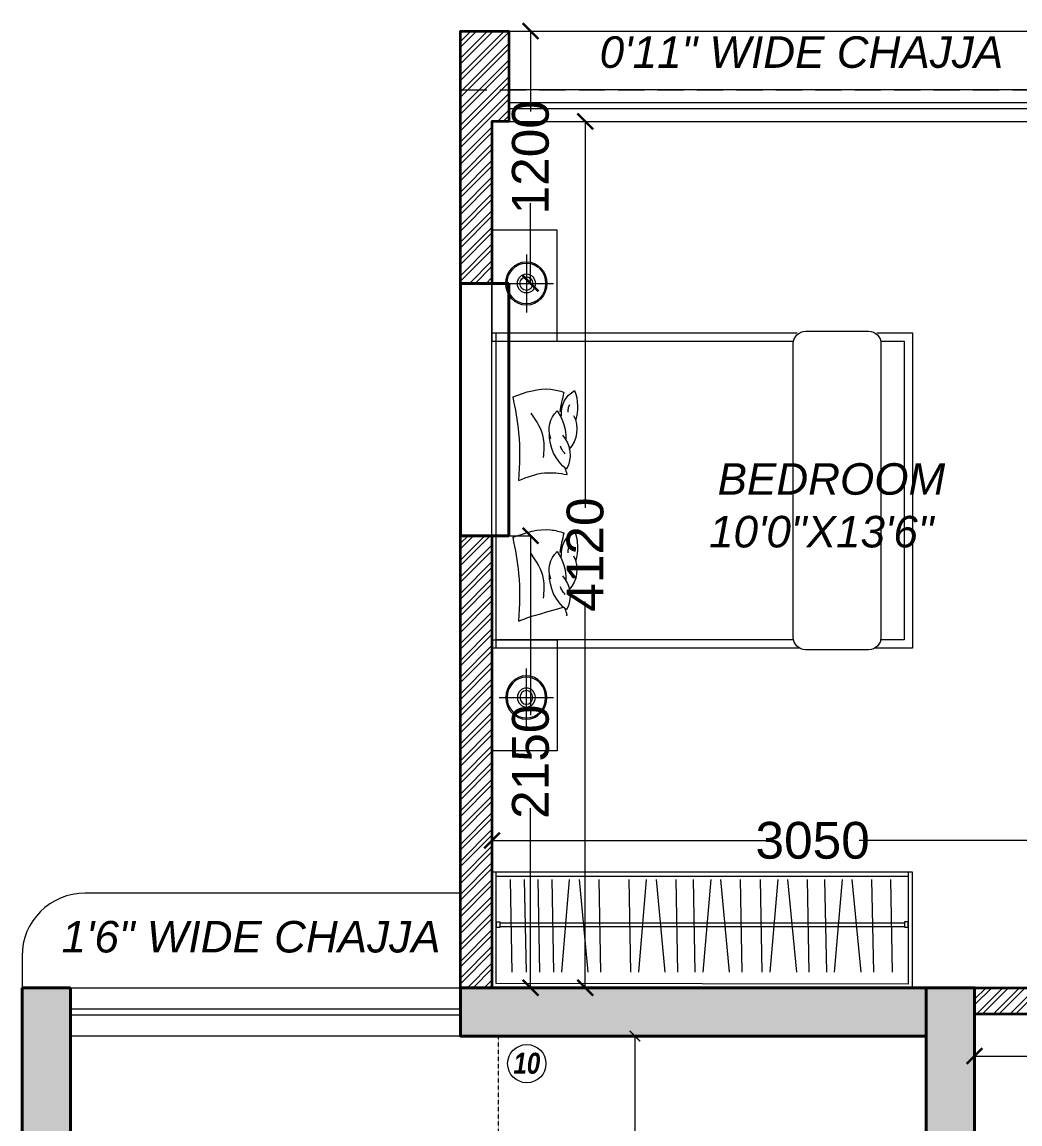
# Model space of a CAD drawing. Header units: millimetres. Extents: x 69529 to 85301, y 41669 to 59279.
# Drawn here: x 71179 to 75925, y 53911 to 59152 of the extents above; entities that cross this region are included whole.
import ezdxf

# ---------------------------------------------------------------- set-up
doc = ezdxf.new("R2010")
doc.units = ezdxf.units.MM
doc.linetypes.add('( Hidden )', pattern=[0.375, 0.25, -0.125])
doc.linetypes.add('A-118_Suncity Bldg.04+07_O.H.T.Level Plan_20211230$0$DASHED2', pattern=[0.375, 0.25, -0.125])
doc.layers.add('-CG-P-DIM', color=7, linetype='Continuous')
for name, color, linetype, lineweight, true_color in [('DA_BUILDING LINE', 7, 'Continuous', 9, 0xdb0000), ('DA_DIMENSION', 7, 'Continuous', 5, 0x474747), ('DA_FURNITURE', 7, 'Continuous', 5, 0x666666), ('DA_FURNITURE HIDDEN', 7, 'Continuous', 5, 0x666666), ('DA_HATCH', 7, 'Continuous', 5, 0x545454)]:
    doc.layers.add(name, color=color, linetype=linetype, lineweight=lineweight, true_color=true_color)
for name, color, linetype, lineweight in [('DA_CARPET AREA RERA', 30, 'Continuous', 9), ('DA_CHAJJA', 44, 'Continuous', 0), ('DA_COLUMN', 40, 'Continuous', 40), ('DA_LINE', 155, 'Continuous', 9), ('DA_STAIRCASE', 122, 'Continuous', 9), ('DA_Text 1', 200, 'Continuous', 9), ('DA_TEXT IN SQ.FT', 193, 'Continuous', 9), ('DA_WALL', 7, 'Continuous', 35), ('DA_WINDOW', 4, 'Continuous', 9)]:
    doc.layers.add(name, color=color, linetype=linetype, lineweight=lineweight)
doc.styles.add('FAT FONT', font='')
doc.styles.add('MtXpl_Arial', font='ArialItalic.ttf')
doc.styles.get("Standard").update_dxf_attribs({"font": 'Arial.ttf'})
doc.styles.get('FAT FONT').set_extended_font_data('Swis721 Cn BT', italic=True, bold=True)
doc.dimstyles.get("Standard").update_dxf_attribs({"dimtxt": 0.18, "dimasz": 0.18, "dimexe": 0.18, "dimexo": 0.0625, "dimgap": 0.09, "dimtad": 0, "dimtih": 1, "dimtoh": 1, "dimdec": 4, "dimzin": 0, "dimdsep": 46, "dimtxsty": 'Standard', "dimcen": 0.09, "dimadec": 0, "dimazin": 0, "dimtfac": 1, "dimtdec": 4, "dimtofl": 0, "dimtmove": 0, "dimatfit": 3, "dimfxl": 1, "dimtolj": 1, "dimtzin": 0, "dimarcsym": 0})

# ---------------------------------------------------------------- blocks, each defined once
blk = doc.blocks.new('r6u57i')
at = {"layer": 'DA_FURNITURE'}
for p, q in [((5206.751401876661, -661.3311915537233), (5205.288624721879, -661.3311915537215)), ((5205.288624721879, -661.3311915537215), (5205.288624721879, -662.8311915537215)), ((5205.308361563984, -661.3311915537215), (5205.308361563984, -662.8311915537215)), ((5206.722492071391, -661.3706652379296), (5205.308361563984, -661.3706652379315)), ((5205.288624721879, -662.8311915537215), (5206.740225313963, -662.8311915537215)), ((5205.308361563984, -662.7917178695116), (5206.721371523379, -662.7917178695116))]:
    blk.add_line(p, q, dxfattribs=at)
blk.add_lwpolyline([(5206.78044830974, -662.8388056542663), (5207.079499596623, -662.8388056542663, 0.4142135623730951), (5207.138710122938, -662.7795951279513), (5207.138710122938, -661.3827879794917, 0.4142135623730951), (5207.079499596623, -661.323577453175), (5206.78044830974, -661.323577453175, 0.4142135623730951), (5206.721237783424, -661.3827879794917), (5206.721237783424, -662.7795951279513, 0.4142135623730951)], format="xyb", close=True, dxfattribs=at)
for points in [[(5207.1197225924, -662.8311915537215), (5207.288624721879, -662.8311915537215), (5207.288624721879, -661.3311915537215), (5207.108546029694, -661.3311915537215)], [(5207.138576382983, -662.7917178695116), (5207.249151037669, -662.7917178695116), (5207.249151037669, -661.3706652379315), (5207.135133142093, -661.3706652379315)]]:
    blk.add_lwpolyline(points, dxfattribs=at)
for centre, radius, start, end in [((5205.770564752101, -661.6792095015371), 0.2085891433205036, 127.4996206335499, 181.9562034354391), ((5205.51772088193, -661.580550708135), 0.1425046373300324, 318.0375530495965, 27.96588322757612), ((5205.549855811362, -661.704432417966), 0.1425046373300324, 332.6512547937497, 42.57958497327947), ((5205.682432701284, -661.7026813958946), 0.1214414015794316, 158.8001282645103, 226.6357460971407), ((5205.413362174208, -661.6617713206324), 0.226210152148392, 325.1700255455858, 1.80987350012883), ((5205.740052682557, -661.7810551203111), 0.1214414015794316, 173.4138300095901, 241.2494478418323), ((5205.469365249548, -661.8093552335522), 0.226210152148392, 339.783727290463, 16.42357524337604), ((5205.770564752101, -662.3479495875526), 0.2085891433205036, 127.4996206335499, 181.9562034354391), ((5205.51772088193, -662.2492907941505), 0.1425046373300324, 318.0375530495965, 27.96588322757612), ((5205.549855811362, -662.3731725039816), 0.1425046373300324, 332.6512547937497, 42.57958497327947), ((5205.682432701284, -662.3714214819083), 0.1214414015794316, 158.8001282645103, 226.6357460971407), ((5205.413362174208, -662.3305114066461), 0.226210152148392, 325.1700255455858, 1.80987350012883), ((5205.469365249548, -662.4780953195659), 0.226210152148392, 339.783727290463, 16.42357524337604), ((5205.740052682557, -662.4497952063266), 0.1214414015794316, 173.4138300095901, 241.2494478418323)]:
    blk.add_arc(centre, radius, start, end, dxfattribs=at)
for points in [[(5205.417001587445, -661.4602961617802), (5205.417001587445, -661.6863348066709), (5205.388776894329, -661.858432414334)], [(5205.53390527503, -661.568965661585), (5205.53390527503, -661.6603808011932), (5205.475461969496, -661.7810487570223)], [(5205.388776894329, -661.858432414334), (5205.569242489038, -661.8943931058184), (5205.631903803207, -661.8797324422703)], [(5205.417001587445, -662.1290362477957), (5205.417001587445, -662.3550748926846), (5205.388776894329, -662.5271725003495)], [(5205.417001587445, -662.1290362477957), (5205.5380676116, -662.1649969392802), (5205.646218920911, -662.1572910895229)], [(5205.53390527503, -662.2377057476006), (5205.53390527503, -662.329120887207), (5205.475461969496, -662.449788843036)], [(5205.388776894329, -662.5271725003495), (5205.569242489038, -662.5631331918321), (5205.631903803207, -662.548472528284)]]:
    blk.add_spline(points, degree=3, dxfattribs=at)
for points, knots in [([(5205.417001587431, -661.4602961617802), (5205.441749322526, -661.4702266352688), (5205.466497057622, -661.4801571087555), (5205.491559529877, -661.487206238171), (5205.491567905481, -661.4872085939132), (5205.491576281121, -661.4872109493335), (5205.491584656761, -661.4872133047538), (5205.53743305612, -661.5001069159971), (5205.583281455481, -661.5130005272404), (5205.62912985484, -661.5258941384836)], [0, 0, 0, 0, 3.967366997267911, 3.967366997267911, 3.967366997267911, 3.968692847981114, 3.968692847981114, 3.968692847981114, 11.22642312714398, 11.22642312714398, 11.22642312714398, 11.22642312714398]), ([(5205.637050374983, -661.5867555012665), (5205.631798058074, -661.5925971867455), (5205.622017068245, -661.6034757127782), (5205.617005366068, -661.6171918855762), (5205.614684909721, -661.6235425782361)], [0, 0, 0, 0, 41.53113638438365, 77.34027279484698, 77.34027279484698, 77.34027279484698, 77.34027279484698]), ([(5205.651698922788, -661.7848446349653), (5205.651336313686, -661.7909137914994), (5205.650584491091, -661.8034973945487), (5205.655987430331, -661.81490719863), (5205.658784495575, -661.8208139773305)], [0, 0, 0, 0, 31.96076168663835, 66.2664632446544, 66.2664632446544, 66.2664632446544, 66.2664632446544]), ([(5205.637050374983, -662.2554955872838), (5205.631798058074, -662.2613372727592), (5205.622017068245, -662.2722157987955), (5205.617005366068, -662.2859319715917), (5205.614684909721, -662.2922826642516)], [0, 0, 0, 0, 41.53113638438365, 77.34027279484698, 77.34027279484698, 77.34027279484698, 77.34027279484698]), ([(5205.651698922788, -662.4535847209809), (5205.651336313686, -662.4596538775131), (5205.650584491091, -662.4722374805624), (5205.655987430331, -662.4836472846455), (5205.658784495575, -662.4895540633461)], [0, 0, 0, 0, 31.96076168663835, 66.2664632446544, 66.2664632446544, 66.2664632446544, 66.2664632446544])]:
    blk.add_open_spline(points, degree=3, knots=knots, dxfattribs=at)
for points in [[(5205.646218920897, -661.4885510035056), (5205.643260629206, -661.4985849445638), (5205.640302337515, -661.5086188856203), (5205.637404826597, -661.5186546356563)], [(5205.641166224052, -661.4893195033801), (5205.642850391917, -661.4890639264613), (5205.644534656407, -661.4888074649825), (5205.646218920897, -661.4885510035056)], [(5205.61261109361, -661.7864497495557), (5205.617644838576, -661.8175023977183), (5205.62462286818, -661.848612912403), (5205.631903803207, -661.8797324422703)], [(5205.646218920911, -662.1572910895229), (5205.643260629222, -662.1673250305776), (5205.640302337531, -662.1773589716358), (5205.637404826612, -662.18739472167)], [(5205.61261109361, -662.4551898355712), (5205.617644838576, -662.4862424837338), (5205.62462286818, -662.5173529984168), (5205.631903803207, -662.548472528284)]]:
    blk.add_open_spline(points, degree=3, dxfattribs=at)
blk = doc.blocks.new('DYUWGDYUW')
at = {"layer": 'DA_FURNITURE', "ltscale": 8}
for p, q in [((6054.6377622722, 1914.447194576371), (6054.637762272208, 1913.897194576311)), ((6056.637762272187, 1914.447194576364), (6054.6377622722, 1914.447194576371)), ((6054.657762272203, 1913.917194576348), (6054.657762272203, 1914.447194576371)), ((6054.657762272203, 1914.42719457636), (6056.617762272193, 1914.427194576391)), ((6054.72458383565, 1914.412084862789), (6054.732887015194, 1913.97056202807)), ((6054.791474462454, 1914.412084862789), (6054.799777641998, 1913.97056202807)), ((6054.855285422957, 1914.412084862789), (6054.8635886025, 1913.97056202807)), ((6054.92217604976, 1914.412084862789), (6054.930479229304, 1913.97056202807)), ((6055.005403420306, 1914.412084862789), (6054.968213961161, 1913.97056202807)), ((6055.051960504468, 1914.412084862789), (6055.093999288358, 1913.97056202807)), ((6055.145829709596, 1914.412084862789), (6055.15413288914, 1913.97056202807)), ((6055.288415626705, 1914.412084862806), (6055.296718806248, 1913.970562028087)), ((6055.37164299725, 1914.412084862806), (6055.334453538106, 1913.970562028087)), ((6055.418200081413, 1914.412084862806), (6055.460238865302, 1913.970562028087)), ((6055.51206928654, 1914.412084862806), (6055.520372466084, 1913.970562028087)), ((6055.594747471314, 1914.412084862806), (6055.603050650858, 1913.970562028087)), ((6055.677974841859, 1914.412084862806), (6055.640785382715, 1913.970562028087)), ((6055.724531926022, 1914.412084862806), (6055.766570709911, 1913.970562028087)), ((6055.81840113115, 1914.412084862806), (6055.826704310693, 1913.970562028087)), ((6055.913411130356, 1914.412084862806), (6055.921714309899, 1913.970562028087)), ((6055.996638500901, 1914.412084862806), (6055.959449041757, 1913.970562028087)), ((6056.043195585064, 1914.412084862806), (6056.085234368953, 1913.970562028087)), ((6056.137064790191, 1914.412084862806), (6056.145367969735, 1913.970562028087)), ((6056.219742974965, 1914.412084862806), (6056.228046154509, 1913.970562028087)), ((6056.30297034551, 1914.412084862806), (6056.265780886366, 1913.970562028087)), ((6056.349527429673, 1914.412084862806), (6056.391566213562, 1913.970562028087)), ((6056.443396634801, 1914.412084862806), (6056.451699814344, 1913.970562028087)), ((6056.533176159945, 1914.412084862806), (6056.541479339489, 1913.970562028087)), ((6056.617762272193, 1914.447194576364), (6056.617762272193, 1913.914038662067)), ((6056.637762272201, 1913.897194576365), (6056.637762272188, 1914.447194576364)), ((6054.657762272203, 1914.209694576353), (6054.657762272203, 1914.184694576355)), ((6054.676512272206, 1914.209694576353), (6054.657762272203, 1914.209694576353)), ((6054.676512272206, 1914.184694576355), (6054.676512272206, 1914.209694576353)), ((6054.676512272206, 1914.206569576341), (6056.599012272191, 1914.206569576332)), ((6056.599012272191, 1914.209999084541), (6056.599012272191, 1914.18499908454)), ((6056.617762272193, 1914.209999084541), (6056.599012272191, 1914.209999084541)), ((6056.617762272193, 1914.18499908454), (6056.617762272193, 1914.209999084541)), ((6054.657762272203, 1914.184694576355), (6054.676512272206, 1914.184694576355)), ((6054.676512272206, 1914.187819576436), (6056.599012272191, 1914.187819576429)), ((6056.599012272191, 1914.18499908454), (6056.617762272193, 1914.18499908454)), ((6054.637762272208, 1913.897194576311), (6056.637762272201, 1913.897194576365)), ((6056.617762272193, 1913.914038662067), (6054.657762272203, 1913.917194576348))]:
    blk.add_line(p, q, dxfattribs=at)
blk = doc.blocks.new('A$C3A1814D5')
at = {"layer": 'DA_FURNITURE'}
for p, q in [((12.79953742407087, 12.82440548410523), (1.132352375294431, 1.175592688057804)), ((12.42650455169496, 1.530827158829197), (1.505385247641243, 12.46917101336294))]:
    blk.add_line(p, q, dxfattribs=at)
at = {"layer": 'DA_FURNITURE', "extrusion": (0, 0, -0.9999999999999999)}
blk.add_ellipse((6.990058427021723, 7.024074641987681), major_axis=(4.373850989083178, 4.366963509773425), ratio=0.94398213225917, dxfattribs=at)
at = {"layer": 'DA_FURNITURE', "extrusion": (0, 0, -1)}
for major_axis, ratio, start_param, end_param in [((-4.100485302265502, -4.09402829041256), 0.9439821322591704, 3.141592653589787, 9.424777960769372), ((-1.913559807723896, -1.910546535525867), 0.94398213225917, 3.141592653589791, 9.424777960769378)]:
    blk.add_ellipse((6.990058427021723, 7.024074641987681), major_axis=major_axis, ratio=ratio, start_param=start_param, end_param=end_param, dxfattribs=at)
blk.add_ellipse((6.965944899682653, 6.999999086081514), major_axis=(1.366828434088489, 1.364676096804198), ratio=0.9439821322591708, dxfattribs=at)
blk = doc.blocks.new('_ArchTick')
at = {"color": 0, "linetype": 'ByBlock', "const_width": 0.15}
blk.add_lwpolyline([(-0.5, -0.5), (0.5, 0.5)], dxfattribs=at)
blk = doc.blocks.new('*D179')
at = {"layer": 'DA_DIMENSION', "transparency": 16777216}
for p, q in [((-27628.53168402427, 99436.52535365458), (-27444.78411204121, 99436.52535365458)), ((-27444.96411204121, 99436.52535365458), (-27444.96411204121, 99054.34262641038)), ((-27444.96411204121, 98236.5253537116), (-27444.96411204121, 98618.70808095582)), ((-27628.53168402427, 98236.5253537116), (-27444.78411204121, 98236.5253537116))]:
    blk.add_line(p, q, dxfattribs=at)
at = {"layer": 'Defpoints', "color": 0, "transparency": 16777216}
for p in [(-27628.59418402427, 99436.52535365458), (-27628.59418402427, 98236.5253537116), (-27444.96411204121, 98236.5253537116)]:
    blk.add_point(p, dxfattribs=at)
at = {"layer": 'DA_DIMENSION', "transparency": 16777216, "xscale": 75, "yscale": 75, "zscale": 75}
for p, rotation in [((-27444.96411204121, 99436.52535365458), 90), ((-27444.96411204121, 98236.5253537116), 270)]:
    blk.add_blockref('_ArchTick', p, dxfattribs=dict(at, rotation=rotation))
at = {"layer": 'DA_DIMENSION', "color": 7, "transparency": 16777216, "insert": (-27444.96411204118, 98836.52535368307), "char_height": 175, "attachment_point": 5, "rotation": 90}
blk.add_mtext('\\A1;1200', dxfattribs=at)
blk = doc.blocks.new('*D185')
at = {"layer": 'DA_DIMENSION', "transparency": 16777216}
for p, q in [((-27628.53168404849, 99006.52535367646), (-27184.83377217924, 99006.52535367646)), ((-27185.01377217924, 99006.52535367646), (-27185.01377217924, 97169.51308110483)), ((-27185.01377217924, 94886.52535398773), (-27185.01377217924, 96723.53762655937)), ((-27628.53167674133, 94886.52535398773), (-27184.83377217924, 94886.52535398773))]:
    blk.add_line(p, q, dxfattribs=at)
at = {"layer": 'Defpoints', "color": 0, "transparency": 16777216}
for p in [(-27628.59418404849, 99006.52535367646), (-27628.59417674133, 94886.52535398773), (-27185.01377217924, 94886.52535398773)]:
    blk.add_point(p, dxfattribs=at)
at = {"layer": 'DA_DIMENSION', "transparency": 16777216, "xscale": 75, "yscale": 75, "zscale": 75}
for p, rotation in [((-27185.01377217924, 99006.52535367646), 90), ((-27185.01377217924, 94886.52535398773), 270)]:
    blk.add_blockref('_ArchTick', p, dxfattribs=dict(at, rotation=rotation))
at = {"layer": 'DA_DIMENSION', "color": 7, "transparency": 16777216, "insert": (-27185.01377217921, 96946.52535383208), "char_height": 175, "attachment_point": 5, "rotation": 90}
blk.add_mtext('\\A1;4120', dxfattribs=at)
blk = doc.blocks.new('*D186')
at = {"layer": 'DA_DIMENSION', "transparency": 16777216}
for p, q in [((-27628.59418413509, 95786.46285362891), (-27628.59418413509, 95586.46916935017)), ((-24578.59418412764, 95786.46285364311), (-24578.59418412764, 95586.46916935017)), ((-27628.59418413509, 95586.64916935016), (-26325.50236594954, 95586.64916935016)), ((-24578.59418412764, 95586.64916935016), (-25881.68600231318, 95586.64916935016))]:
    blk.add_line(p, q, dxfattribs=at)
at = {"layer": 'Defpoints', "color": 0, "transparency": 16777216}
for p in [(-27628.59418413509, 95786.52535362891), (-24578.59418412764, 95786.52535364311), (-27628.59418413509, 95586.64916935016)]:
    blk.add_point(p, dxfattribs=at)
at = {"layer": 'DA_DIMENSION', "transparency": 16777216, "xscale": 75, "yscale": 75, "zscale": 75, "rotation": 180}
blk.add_blockref('_ArchTick', (-27628.59418413509, 95586.64916935016), dxfattribs=at)
at = {"layer": 'DA_DIMENSION', "transparency": 16777216, "xscale": 75, "yscale": 75, "zscale": 75}
blk.add_blockref('_ArchTick', (-24578.59418412764, 95586.64916935016), dxfattribs=at)
at = {"layer": 'DA_DIMENSION', "color": 7, "transparency": 16777216, "insert": (-26103.59418413136, 95586.64916935016), "char_height": 175, "attachment_point": 5}
blk.add_mtext('\\A1;3050', dxfattribs=at)
blk = doc.blocks.new('*D187')
at = {"layer": 'DA_DIMENSION', "transparency": 16777216}
for p, q in [((-25333.59418409877, 94761.46285366686), (-25333.59418409877, 94561.34535366687)), ((-24003.5941841267, 94761.46285366686), (-24003.5941841267, 94561.34535366687)), ((-25333.59418409877, 94561.52535366686), (-24886.41145684001, 94561.52535366686)), ((-24003.5941841267, 94561.52535366686), (-24450.77691138546, 94561.52535366686))]:
    blk.add_line(p, q, dxfattribs=at)
at = {"layer": 'Defpoints', "color": 0, "transparency": 16777216}
for p in [(-25333.59418409877, 94761.52535366686), (-24003.5941841267, 94761.52535366686), (-24003.5941841267, 94561.52535366686)]:
    blk.add_point(p, dxfattribs=at)
at = {"layer": 'DA_DIMENSION', "transparency": 16777216, "xscale": 75, "yscale": 75, "zscale": 75, "rotation": 180}
blk.add_blockref('_ArchTick', (-25333.59418409877, 94561.52535366686), dxfattribs=at)
at = {"layer": 'DA_DIMENSION', "transparency": 16777216, "xscale": 75, "yscale": 75, "zscale": 75}
blk.add_blockref('_ArchTick', (-24003.5941841267, 94561.52535366686), dxfattribs=at)
at = {"layer": 'DA_DIMENSION', "color": 7, "transparency": 16777216, "insert": (-24668.59418411274, 94561.52535366686), "char_height": 175, "attachment_point": 5}
blk.add_mtext('\\A1;1330', dxfattribs=at)
blk = doc.blocks.new('*D188')
at = {"layer": 'DA_DIMENSION', "transparency": 16777216}
for p, q in [((-27628.53168402427, 97036.5253537116), (-27444.60411204122, 97036.5253537116)), ((-27444.78411204122, 97036.5253537116), (-27444.78411204122, 96182.52444475875)), ((-27444.78411204122, 94886.52535398773), (-27444.78411204122, 95740.52626294058)), ((-27628.53168021144, 94886.52535398773), (-27444.60411204122, 94886.52535398773))]:
    blk.add_line(p, q, dxfattribs=at)
at = {"layer": 'Defpoints', "color": 0, "transparency": 16777216}
for p in [(-27628.59418402427, 97036.5253537116), (-27628.59418021144, 94886.52535398773), (-27444.78411204122, 94886.52535398773)]:
    blk.add_point(p, dxfattribs=at)
at = {"layer": 'DA_DIMENSION', "transparency": 16777216, "xscale": 75, "yscale": 75, "zscale": 75}
for p, rotation in [((-27444.78411204122, 97036.5253537116), 90), ((-27444.78411204122, 94886.52535398773), 270)]:
    blk.add_blockref('_ArchTick', p, dxfattribs=dict(at, rotation=rotation))
at = {"layer": 'DA_DIMENSION', "color": 7, "transparency": 16777216, "insert": (-27444.78411204118, 95961.52535384965), "char_height": 175, "attachment_point": 5, "rotation": 90}
blk.add_mtext('\\A1;2150', dxfattribs=at)
blk = doc.blocks.new('*D315')
at = {"layer": 'DA_DIMENSION', "transparency": 16777216}
for p, q in [((-27148.53168378153, 684602.7733683217), (-26948.36599480392, 684602.7733683217)), ((-26948.54599480392, 684602.7733683217), (-26948.54599480392, 683964.6036280615)), ((-26948.54599480392, 683002.7733683207), (-26948.54599480392, 683640.943108581)), ((-27148.5316837812, 683002.7733683207), (-26948.36599480392, 683002.7733683207))]:
    blk.add_line(p, q, dxfattribs=at)
at = {"layer": 'Defpoints', "color": 0, "transparency": 16777216}
for p in [(-27148.59418378153, 684602.7733683217), (-26948.54599480392, 684602.7733683217), (-27148.5941837812, 683002.7733683207)]:
    blk.add_point(p, dxfattribs=at)
at = {"layer": 'DA_DIMENSION', "transparency": 16777216, "xscale": 50, "yscale": 50, "zscale": 50}
for p, rotation in [((-26948.54599480392, 684602.7733683217), 90), ((-26948.54599480392, 683002.7733683207), 270)]:
    blk.add_blockref('_ArchTick', p, dxfattribs=dict(at, rotation=rotation))
at = {"layer": 'DA_DIMENSION', "color": 7, "transparency": 16777216, "insert": (-26948.54599480372, 683802.7733683211), "char_height": 130, "attachment_point": 5, "rotation": 90}
blk.add_mtext('\\A1;1600', dxfattribs=at)
blk = doc.blocks.new('fsdaafdh')
at = {"layer": 'DA_DIMENSION'}
for base, p1, p2, picture, middle in [((-27444.96411204121, 98236.5253537116), (-27628.59418402426, 99436.52535365452), (-27628.59418402426, 98236.52535371156), '*D179', (-27444.96411204118, 98836.52535368307)), ((-27185.01377217924, 94886.52535398773), (-27628.59418404847, 99006.5253536764), (-27628.59417674132, 94886.5253539877), '*D185', (-27185.01377217921, 96946.52535383208)), ((-27444.78411204122, 94886.52535398773), (-27628.59418402426, 97036.52535371156), (-27628.59418021142, 94886.5253539877), '*D188', (-27444.78411204118, 95961.52535384965))]:
    dim = blk.add_linear_dim(base=base, p1=p1, p2=p2, angle=90, dimstyle='Standard', dxfattribs=at)
    dim.commit()
    dim.dimension.update_dxf_attribs({"geometry": picture, "text_midpoint": middle})
for base, p1, p2, picture, middle in [((-27628.59418413509, 95586.64916935016), (-24578.59418412764, 95786.52535364311), (-27628.59418413509, 95786.52535362891), '*D186', (-26103.59418413136, 95586.64916935016)), ((-24003.5941841267, 94561.52535366686), (-25333.59418409877, 94761.52535366686), (-24003.5941841267, 94761.52535366686), '*D187', (-24668.59418411274, 94561.52535366686))]:
    dim = blk.add_linear_dim(base=base, p1=p1, p2=p2, dimstyle='Standard', dxfattribs=at)
    dim.commit()
    dim.dimension.update_dxf_attribs({"geometry": picture, "text_midpoint": middle})
blk = doc.blocks.new('FGFGFGJGJGFKFGHKHLKGHL')
at = {"layer": 'DA_DIMENSION'}
dim = blk.add_linear_dim(base=(-26948.54599480392, 684602.7733683217), p1=(-27148.59418378118, 683002.7733683204), p2=(-27148.59418378152, 684602.7733683215), angle=90, dimstyle='Standard', dxfattribs=at)
dim.commit()
dim.dimension.update_dxf_attribs({"geometry": '*D315', "text_midpoint": (-26948.54599480372, 683802.7733683211)})

msp = doc.modelspace()

# ---------------------------------------------------------------- hatches: boundary and pattern name
at = {"layer": '-CG-P-DIM', "true_color": 0x636466}
h = msp.add_hatch(color=251, dxfattribs=at)
h.dxf.hatch_style = 1
h.paths.add_polyline_path([(71409.2281278465, 54558.97669555969), (71179.2281278437, 54558.97669555969), (71179.2281278437, 48978.97669555736), (71409.2281278465, 48978.97669555736), (71409.2281278465, 54328.9766955555)])
h = msp.add_hatch(color=251, dxfattribs=at)
h.dxf.hatch_style = 1
h.paths.add_polyline_path([(75479.22812899947, 54558.97669948312), (73264.22812896874, 54558.97669555503), (73264.22812896874, 54328.97669555596), (75479.22812899947, 54328.97669555643)])
h = msp.add_hatch(color=251, dxfattribs=at)
h.dxf.hatch_style = 1
h.paths.add_polyline_path([(75479.22812919226, 54558.97669555969), (75709.22812919132, 54558.97669555969), (75709.22812919132, 48978.97669555736), (75479.22812919226, 48978.97669555736), (75479.22812919226, 54328.9766955555)])
at = {"layer": 'DA_HATCH'}
h = msp.add_hatch(dxfattribs=at)
h.set_pattern_fill('ANSI32', color=256, scale=150)
h.set_pattern_definition([(45, (101042.8223120281, -215688.8286582902), (-39.7747564417433, 39.7747564417433), []), (45, (101069.3388162786, -215688.8286582902), (-39.7747564417433, 39.7747564417433), [])])
h.paths.add_polyline_path([(78084.22812836524, 58058.97669548844), (78084.22812836524, 54438.97669551172), (77959.22812836524, 54438.97669551172), (77959.22812836524, 58058.97669548844), (77649.22812837735, 58058.97669548844), (77649.22812837735, 58208.97669770359), (77959.22812836524, 58208.97669770359), (77959.22812836524, 58958.9766954917), (77959.22812836524, 59108.97669549542), (78109.22812837921, 59108.97669549542), (78109.22812837921, 58208.97669770359), (78449.22812803648, 58208.97669770359), (78449.22812803648, 58058.97669548844)])
h.paths.add_polyline_path([(76589.22812836245, 58058.97669548774), (76899.22812837735, 58058.97669548774), (76899.22812837735, 58208.97669770359), (76614.22812836524, 58208.97669770359), (76614.22812838387, 58958.9766954917), (76614.22812836431, 59108.97669549542), (76464.22812836431, 59108.97669549542), (76464.22812836617, 58058.97669548844), (76464.22812836617, 57908.97669555177), (76589.22812836245, 57908.97669555177)])
h.paths.add_polyline_path([(80214.22812836617, 58058.97669548891), (80214.22812836617, 54438.97669550218), (80339.22812836617, 54438.97669550218), (80339.2281283699, 58058.97669548844), (80649.22812837735, 58058.97669548844), (80649.22812837735, 58208.97669770359), (80339.22812836245, 58208.97669770359), (80339.22812836617, 58958.9766954917), (80339.22812836617, 59108.97669770732), (80189.22812837642, 59108.97669770732), (80189.22812837642, 58208.97669770359), (79849.22812802065, 58208.97669770359), (79849.22812802065, 58058.97669548844)])
h.paths.add_polyline_path([(81709.22424384858, 58208.97669554991), (81709.22812836524, 58953.97669548704), (81709.22812836524, 59108.97669770732), (81859.22812837921, 59108.97669770732), (81859.22812851612, 58208.97669554991)])
h.paths.add_polyline_path([(81399.22812835313, 58058.97669548844), (81399.22812837735, 58208.97669770359), (81709.22812835965, 58208.97669770359), (81709.22812863253, 58058.97669548844)], flags=17)
h.paths.add_polyline_path([(81834.22812836524, 57008.97669554804), (81834.22812836524, 55458.97669548192), (81089.22812836617, 55458.97669548192), (81089.22812836617, 55583.97669548192), (81709.22812836524, 55583.97669548192), (81709.22812835965, 57008.97669554804)])
h.paths.add_polyline_path([(75709.22812899388, 54558.97669550707), (77039.2281283671, 54558.97669550707), (77039.2281283671, 54433.97669550707), (75709.22812839504, 54433.97669550707)])
h.paths.add_polyline_path([(76464.22812836617, 57008.97669554804), (76464.22812836617, 55458.97669548192), (77209.22812836524, 55458.97669548192), (77209.22812836524, 55583.97669548192), (76589.22812836617, 55583.97669548192), (76589.22812836431, 57008.97669554804)])
h.paths.add_polyline_path([(73414.22812836338, 54558.97669550707), (73264.22812836803, 54558.97669555666), (73264.22812836803, 56708.97669554991), (73414.22812835313, 56708.97669554991)])
h.paths.add_polyline_path([(73494.22812839225, 58678.97669550241), (73414.22812835313, 58678.97669549286), (73414.22812835313, 57908.97669555177), (73264.22812836803, 57908.97669555177), (73264.22812836897, 59108.97669549542), (73494.22812850866, 59108.9766955052)])
h.paths.add_polyline_path([(80214.22812836617, 49553.97669338761), (80214.22812836617, 50783.97669548378), (80214.22812836617, 53508.97669549938), (81834.22812836524, 53508.97669550916), (81834.22812836524, 53383.97669550916), (80339.22812836617, 53383.97669549938), (80339.22812836617, 50933.97669548774), (80649.22812837735, 50933.97669548774), (80649.22812837735, 50783.97669548378), (80364.22812836431, 50783.97669548378), (80364.22812836431, 47608.95612560655), (80134.22813084722, 47608.97669355525), (80134.22813084722, 47758.9766934691), (80214.22812424786, 47758.9766934691)])
h.paths.add_polyline_path([(81709.22812836524, 50933.97669548774), (81399.22812837735, 50933.97669548774), (81399.22812837828, 50783.97669548378), (81709.22812836524, 50783.97669552267)], flags=17)
h.paths.add_polyline_path([(81709.22812836524, 50783.97669552267), (81709.22812836524, 49703.97669129609), (81709.22812836524, 49553.97669130191), (81859.22812787443, 49553.97669130191), (81859.22812787443, 50173.97669550753), (81939.22813083977, 50173.97669550753), (81939.22813029028, 50323.97669550171), (81859.22812787443, 50323.97669550171), (81859.22812787443, 50783.97669549356)])
h.paths.add_polyline_path([(77299.22812836524, 47758.97669555759), (77299.22812836524, 47608.97669555456), (76909.22812838666, 47608.97669555456), (76909.22812838666, 47758.97669555759)])
edge = h.paths.add_edge_path()
edge.add_line((85034.22812836617, 50163.97669549985), (85034.22812836617, 54433.97669550483))
edge.add_line((85034.22812836617, 54433.97669550707), (85034.22812836617, 54558.97669550729))
edge.add_line((85034.22812836617, 54558.97669550707), (85034.22812836617, 58828.97669550728))
edge.add_line((85034.22812836617, 58828.97669550637), (84884.22812836472, 58828.97669550637))
edge.add_line((84884.22812836431, 58828.97669550637), (84884.22812836431, 54558.97669550616))
edge.add_line((84884.22812836431, 54558.97669550707), (81259.22812836431, 54558.97669550684))
edge.add_line((81259.22812836431, 54558.97669550707), (81259.22812836431, 54433.97669550752))
edge.add_line((81259.22812836431, 54433.97669550707), (84884.22812836431, 54433.97669550662))
edge.add_line((84884.22812836431, 54433.97669550707), (84884.22812836431, 50173.97669550594))
edge.add_line((84884.22812836431, 50173.97669550683), (85034.22812836576, 50173.97669550456))
h.paths.add_polyline_path([(81834.22812836524, 51983.97669552639), (81834.22812836524, 52638.97669550404), (81709.22813103348, 52638.97669550404), (81709.22813103348, 51983.97669552639)], flags=17)
h = msp.add_hatch(dxfattribs=at)
h.set_pattern_fill('ANGLE', color=256, scale=1000)
h.set_pattern_definition([(0, (-5947554.712562995, -1802815.206289082), (0, 6985), [5080, -1905]), (90, (-5947554.712562995, -1802815.206289082), (-6985, 4.277078946022131e-13), [5080, -1905])])
h.paths.add_polyline_path([(71564.22812897991, 54668.97669557482), (71334.22812898271, 54668.97669557482), (71334.22812898271, 50987.23524832306), (71484.22812898178, 50987.23524832306), (71484.22812898085, 54518.97669557272), (71564.22812897991, 54518.97669557272)])
h.paths.add_polyline_path([(71564.22812897991, 54518.97669557272), (71484.22812898085, 54518.97669557272), (71484.22812898085, 52818.97669557296), (71564.22812897991, 52818.97669557296)], flags=17)
h.paths.add_polyline_path([(71564.22812897991, 52818.97669557296), (71484.22812898085, 52818.97669557296), (71484.22812898085, 52518.97669557272), (71564.22812897991, 52518.97669557272)], flags=17)
h.paths.add_polyline_path([(71564.22812897991, 52518.97669557272), (71484.22812898085, 52518.97669557272), (71484.22812898085, 52218.97669557459), (71564.22812897991, 52218.97669557459)], flags=17)
h.paths.add_polyline_path([(71564.22812897991, 52218.97669557459), (71484.22812898085, 52218.97669557459), (71484.22812898085, 51918.97669557435), (71564.22812897991, 51918.97669557435)], flags=17)
h.paths.add_polyline_path([(71564.22812897991, 51918.97669557435), (71484.22812898085, 51918.97669557435), (71484.22812898178, 51618.97669557319), (71564.22812897991, 51618.97669557319)], flags=17)
h.paths.add_polyline_path([(71564.22812897991, 51618.97669557319), (71484.22812898178, 51618.97669557319), (71484.22812898178, 51318.97669557296), (71564.22812897991, 51318.97669557296)], flags=17)
h.paths.add_polyline_path([(71484.22812898178, 50987.23524832306), (71334.22812898271, 50987.23524832306), (71334.22812898271, 48868.97669557319), (71484.22812898178, 48868.97669557319)])
h.paths.add_polyline_path([(71564.22812897991, 51018.97669557272), (71484.22812898178, 51018.97669557272), (71484.22812898178, 50718.97669557459), (71564.22812897991, 50718.97669557459)])
h.paths.add_polyline_path([(71564.22812897991, 51318.97669557296), (71484.22812898178, 51318.97669557296), (71484.22812898178, 51018.97669557272), (71564.22812897991, 51018.97669557272)], flags=17)
h.paths.add_polyline_path([(71564.22812897991, 50718.97669557459), (71484.22812898178, 50718.97669557459), (71484.22812898178, 49018.97669557272), (71564.22812897991, 49018.97669557272)])
h.paths.add_polyline_path([(71564.22812897991, 49018.97669557272), (71484.22812898178, 49018.97669557272), (71484.22812898178, 48868.97669557319), (71564.22812897991, 48868.97669557319)])

# ---------------------------------------------------------------- linework, layer by layer
at = {"layer": 'DA_BUILDING LINE', "linetype": '( Hidden )', "ltscale": 500}
for p, q in [((73264.22812836836, 54558.97669555926), (73264.22812836836, 58828.97669551618)), ((73264.22812836836, 58828.97669551618), (76614.22812838096, 58828.97669551618)), ((71179.22812784216, 54558.97669555926), (73264.22812836836, 54558.97669555926))]:
    msp.add_line(p, q, dxfattribs=at)
at = {"layer": 'DA_CARPET AREA RERA'}
msp.add_lwpolyline([(74019.22812858503, 48978.97669550357), (74169.22812837455, 48978.97669554083), (75709.22812836524, 48978.97669556853), (75709.02425420936, 54558.97669556527), (73414.22813228238, 54558.97669582744), (73414.22812844533, 58678.97669551219), (76464.22812836617, 58678.9766955229), (76464.22812836803, 58058.97669548844), (81709.22812863253, 58058.97669548844), (81859.22812837921, 58058.97669548844), (81859.22812837921, 58678.97669550241), (84884.22812844161, 58678.97669550241), (84884.22812844161, 50323.97669550171), (81859.22812787443, 50323.97669550171), (81859.22812787443, 50933.97669548774), (80214.22812836617, 50933.97669548774), (80214.22812424786, 47758.97669346374), (80214.22812836617, 47608.97669346794), (77214.22812844627, 47608.97669556341), (77214.22812844627, 47758.97669555759), (74019.22812858596, 47758.97669567214), (74019.22812858596, 48818.97669566795)], close=True, dxfattribs=at)
at = {"layer": 'DA_CHAJJA'}
msp.add_line((73414.22812846955, 59108.97669549542), (76464.22812836431, 59108.97669549542), dxfattribs=at)
msp.add_lwpolyline([(73264.22812906373, 55008.97669662209), (71479.22812898457, 55008.97669662209, 0.414213562373095), (71179.22812898643, 54708.97669662279), (71179.22812898643, 54558.97669557552)], format="xyb", dxfattribs=at)
at = {"layer": 'DA_COLUMN'}
for p, q in [((73494.22812962564, 57908.97669554715), (73264.22812961446, 57908.97669554715)), ((73264.22812961446, 57908.97669554715), (73264.22812961446, 56708.97669554715)), ((73494.22812962564, 56708.97669554715), (73494.22812962564, 57908.97669554715)), ((73264.22812961446, 56708.97669554715), (73494.22812962564, 56708.97669554715)), ((71409.2281278465, 54558.97669555969), (71179.2281278437, 54558.97669555969)), ((71179.2281278437, 54558.97669555969), (71179.2281278437, 48978.97669555736)), ((71409.2281278465, 54328.9766955555), (71409.2281278465, 54558.97669555969)), ((71409.2281278465, 48978.97669555736), (71409.2281278465, 54328.9766955555))]:
    msp.add_line(p, q, dxfattribs=at)
for points in [[(75479.22812899947, 54558.97669948312), (73264.22812896874, 54558.97669555503), (73264.22812896874, 54328.97669555596), (75479.22812899947, 54328.97669555643)], [(75479.22812899947, 48978.97669949452), (75709.22812899668, 48978.9766955669), (75709.22812899668, 54558.9766955555), (75479.22812899947, 54558.97669948312)], [(75479.22812919226, 54558.97669555969), (75709.22812919132, 54558.97669555969), (75709.22812919132, 48978.97669555736), (75479.22812919226, 48978.97669555736), (75479.22812919226, 54328.9766955555)]]:
    msp.add_lwpolyline(points, close=True, dxfattribs=at)
at = {"layer": 'DA_FURNITURE HIDDEN'}
for points in [[(73724.23443022775, 58162.00301320379), (73724.23443021683, 58162.00301319803), (73724.23443021683, 58162.00301319803), (73724.23443021683, 58162.00070802035), (73414.22812787927, 58162.00531838392), (73414.22812787927, 57634.50301320455), (73724.23443020592, 57634.50762744679)], [(73724.23443022775, 55685.95038160519), (73724.23443021683, 55685.95038161107), (73724.23443021683, 55685.95038161107), (73724.23443021683, 55685.95268678863), (73414.22812787927, 55685.94807642512), (73414.22812787927, 56213.45038160449), (73724.23443020592, 56213.44576736214)]]:
    msp.add_lwpolyline(points, close=True, dxfattribs=at)
at = {"layer": 'DA_LINE'}
msp.add_circle((73579.87174534239, 54197.8429325656), 91.09693302214146, dxfattribs=at)
at = {"layer": 'DA_STAIRCASE', "linetype": 'A-118_Suncity Bldg.04+07_O.H.T.Level Plan_20211230$0$DASHED2', "ltscale": 0.5}
msp.add_line((73444.22812851891, 54328.97669555829), (73444.22812851891, 52728.9766955555), dxfattribs=at)
at = {"layer": 'DA_WALL'}
for points in [[(73264.22812836803, 57908.97669555177), (73264.22812836897, 59108.97669549542), (73494.22812846955, 59108.97669549542), (73494.22812843043, 58678.97669551219), (73414.22812835313, 58678.97669549286), (73414.22812835313, 57908.97669555177)], [(73414.22812835313, 56708.97669554991), (73414.22812836338, 54558.97669550707), (73264.22812836803, 54558.97669555666), (73264.22812836803, 56708.97669554991)], [(75709.22812899388, 54558.97669550707), (77039.2281283671, 54558.97669550707), (77039.2281283671, 54433.97669550707), (75709.22812839504, 54433.97669550707)]]:
    msp.add_lwpolyline(points, close=True, dxfattribs=at)
at = {"layer": 'DA_WINDOW'}
for points in [[(73494.2281281557, 58678.97669551219), (76464.22812836524, 58678.97669551219), (76464.22812836524, 58828.97669551615), (73494.2281281557, 58828.97669551615)], [(73494.2281281557, 58768.97669552802), (76464.22812836524, 58768.97669551848), (76464.22812836524, 58738.97669550008), (73494.2281281557, 58738.97669550008)], [(71409.2281278465, 54558.97669555503), (73264.22812896874, 54558.97669555503), (73264.22812896874, 54328.97669555596), (71409.2281278465, 54328.97669555829)], [(71409.2281278465, 54458.97669555782), (73264.22812896874, 54458.97669555596), (73264.22812896874, 54428.97669555666), (71409.2281278465, 54428.97669555666)]]:
    msp.add_lwpolyline(points, close=True, dxfattribs=at)

# ---------------------------------------------------------------- block references
at = {"layer": 'DA_DIMENSION'}
msp.add_blockref('FGFGFGJGJGFKFGHKHLKGHL', (101042.8223129734, -630273.7966727654), dxfattribs=at)
at = {"layer": 'DA_FURNITURE HIDDEN', "extrusion": (0, 0, -1), "yscale": 16.75959581949019}
for p, xscale, zscale, rotation in [((-73577.25065179978, 57742.59968672623), 16.75959581949019, -16.7595958194902, 45.04514721320155), ((-73577.25065179978, 56105.35370808269), -16.75959581949019, -16.75959581949019, 134.9548527867985)]:
    msp.add_blockref('A$C3A1814D5', p, dxfattribs=dict(at, xscale=xscale, zscale=zscale, rotation=rotation))
at = {"layer": 'DA_FURNITURE HIDDEN', "xscale": -1000, "yscale": 1000, "zscale": 1000, "rotation": 180}
msp.add_blockref('r6u57i', (-5131874.40354908, -605157.2148563165), dxfattribs=at)
at = {"layer": 'DA_FURNITURE HIDDEN', "xscale": 1000, "yscale": 1000, "zscale": 1000}
msp.add_blockref('DYUWGDYUW', (-5981223.534143765, -1859338.217877056), dxfattribs=at)
at = {"layer": 'DA_HATCH'}
msp.add_blockref('fsdaafdh', (101042.8223124938, -40327.54865816189), dxfattribs=at)

# ---------------------------------------------------------------- texts
at = {"layer": 'DA_Text 1', "insert": (73516.28011668939, 54249.77494987031), "char_height": 100, "attachment_point": 1, "style": 'FAT FONT'}
msp.add_mtext_dynamic_manual_height_columns('10', width=216.6846445351838, gutter_width=12.5, heights=[0], dxfattribs=at)
at = {"layer": 'DA_TEXT IN SQ.FT', "style": 'MtXpl_Arial'}
for s, p in [('0\'11" WIDE CHAJJA', (73926.44394939809, 58934.27196512913, -1.818996209510556e-09)), (' BEDROOM', (74428.97597009125, 56903.81373848901, -1.818996209510556e-09)), ('10\'0"X13\'6"', (74446.42139983205, 56653.19982307291, -1.818996209510556e-09)), ('1\'6" WIDE CHAJJA', (71366.96473283462, 54726.6117062918)), ('1\'6" WIDE CHAJJA', (71366.96473282242, 54726.611706285))]:
    msp.add_text(s, height=150, dxfattribs=at).set_placement(p)

doc.saveas('drawing.dxf')
